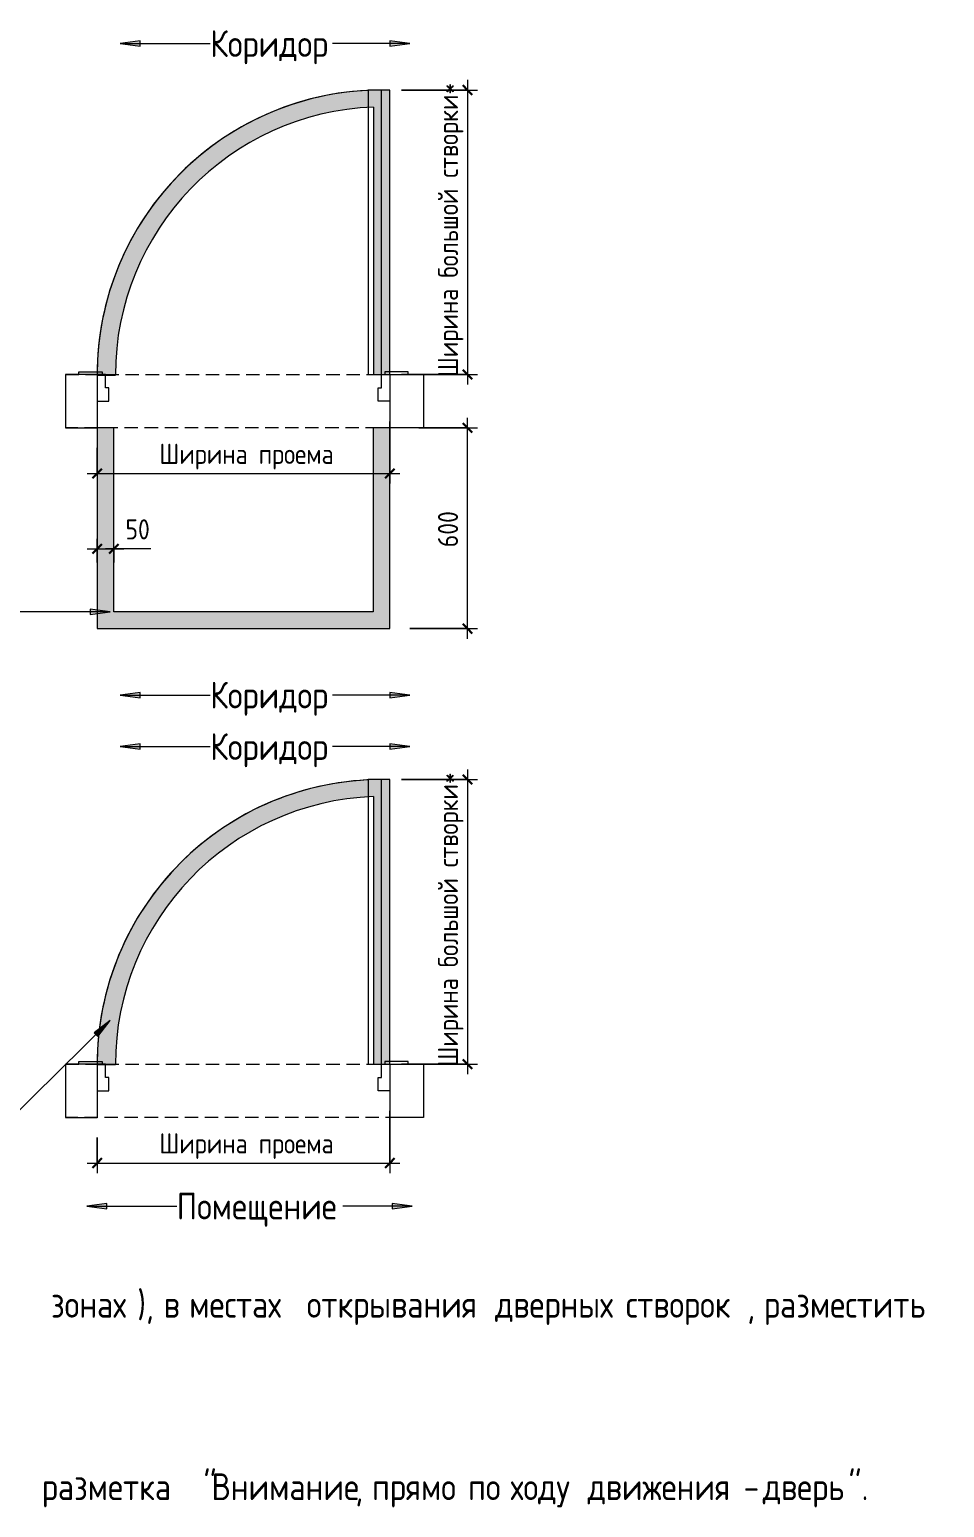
# Model space of a CAD drawing. Header units: millimetres. Extents: x -5368 to 196898, y -8553 to 29000.
# Drawn here: x 194163 to 196898, y 1192 to 5607 of the extents above; entities that cross this region are included whole.
import ezdxf

# ---------------------------------------------------------------- set-up
doc = ezdxf.new("R2010")
doc.units = ezdxf.units.MM
doc.linetypes.add('ADSK_Штрих_ш2 п1', pattern=[60, 40, -20])
for name, color, linetype, lineweight in [('A-ANNO-DIMS', 7, 'Continuous', 9), ('A-ANNO-DIMS-20', 7, 'Continuous', 9), ('A-DETL', 7, 'Continuous', 9), ('A-DETL-3', 7, 'ADSK_Штрих_ш2 п1', 9), ('G-ANNO-TEXT', 7, 'Continuous', 9)]:
    doc.layers.add(name, color=color, linetype=linetype, lineweight=lineweight)
doc.layers.add('A-DETL-GENF-9', color=7, linetype='Continuous', lineweight=9, true_color=0xf2dc97)
doc.styles.add('GOST Common_6', font='GOST_Common.ttf', dxfattribs={"width": 0.9, "height": 60})
doc.styles.add('GOST Common_7', font='GOST_Common.ttf', dxfattribs={"width": 0.9, "height": 80})
doc.dimstyles.new('ADSK_Основной_3_0_окр_', dxfattribs={"dimscale": 304.8, "dimtxt": 60.3429, "dimasz": 0.092782, "dimexe": 0.098425, "dimexo": 0.19685, "dimgap": 0.032808, "dimtad": 1, "dimdec": 0, "dimrnd": 10, "dimdsep": 46, "dimtxsty": 'GOST Common_6', "dimblk1": 'OBLIQUE', "dimblk2": 'OBLIQUE', "dimsah": 1, "dimcen": 0.09, "dimdle": 0.098425, "dimazin": 0, "dimtfac": 1, "dimtdec": 4, "dimtix": 1, "dimtmove": 0, "dimatfit": 3, "dimfxl": 1, "dimtvp": 1, "dimtolj": 1, "dimtzin": 0, "dimlwd": 9, "dimlwe": 9, "dimarcsym": 2})
doc.dimstyles.new('ADSK_Основной_3_0_окр__1', dxfattribs={"dimscale": 304.8, "dimtxt": 60.3429, "dimasz": 0.092782, "dimexe": 0.098425, "dimexo": 0.19685, "dimgap": 0.032808, "dimtad": 1, "dimdec": 0, "dimrnd": 10, "dimdsep": 46, "dimtxsty": 'GOST Common_6', "dimblk1": 'OBLIQUE', "dimblk2": 'OBLIQUE', "dimsah": 1, "dimcen": 0.09, "dimdle": 0.098425, "dimazin": 0, "dimtfac": 1, "dimtdec": 4, "dimtix": 1, "dimtmove": 1, "dimatfit": 3, "dimfxl": 1, "dimtvp": 1, "dimtolj": 1, "dimtzin": 0, "dimlwd": 9, "dimlwe": 9, "dimarcsym": 2})

# ---------------------------------------------------------------- blocks, each defined once
blk = doc.blocks.new('DIMBLOCK59-_Тактильно визуальная напольная разметка')
at = {"layer": 'A-ANNO-DIMS-20', "lineweight": 30}
for p, q in [((195472.2, 5426.6), (195458.1, 5440.7)), ((195472.2, 5426.6), (195486.4, 5412.5)), ((195472.2, 4576.6), (195458.1, 4590.7)), ((195472.2, 4576.6), (195486.4, 4562.4))]:
    blk.add_line(p, q, dxfattribs=at)
at = {"layer": 'A-ANNO-DIMS-20'}
for p, q in [((195472.2, 5456.6), (195472.2, 4546.6)), ((195275.1, 5426.6), (195502.2, 5426.6)), ((195472.2, 5426.6), (195275.1, 5426.6)), ((195275.1, 4576.6), (195502.2, 4576.6)), ((195472.2, 4576.6), (195275.1, 4576.6))]:
    blk.add_line(p, q, dxfattribs=at)
at = {"layer": 'A-ANNO-DIMS-20', "color": 0, "insert": (195383.8, 4569), "char_height": 60, "width": 1038.307, "attachment_point": 1, "rotation": 90, "line_spacing_factor": 1.022761, "style": 'GOST Common_6'}
blk.add_mtext('Ширина большой створки*', dxfattribs=at)
blk = doc.blocks.new('_Oblique')
at = {"color": 0, "linetype": 'ByBlock', "lineweight": -2}
blk.add_line((-0.5, -0.5), (0.5, 0.5), dxfattribs=at)
blk = doc.blocks.new('DIMBLOCK60-_Тактильно визуальная напольная разметка')
at = {"layer": 'A-ANNO-DIMS-20'}
for p, q in [((195240.1, 4436.6), (195240.1, 4251.1)), ((195240.1, 4281.1), (195240.1, 4436.6)), ((194365.1, 4357.5), (194365.1, 4251.1)), ((194365.1, 4281.1), (194365.1, 4357.5)), ((194335.1, 4281.1), (195270.1, 4281.1))]:
    blk.add_line(p, q, dxfattribs=at)
at = {"layer": 'A-ANNO-DIMS-20', "lineweight": 30}
for p, q in [((194365.1, 4281.1), (194379.2, 4295.3)), ((195240.1, 4281.1), (195254.2, 4295.3)), ((194365.1, 4281.1), (194351, 4267)), ((195240.1, 4281.1), (195226, 4267))]:
    blk.add_line(p, q, dxfattribs=at)
at = {"layer": 'A-ANNO-DIMS-20', "color": 0, "insert": (194551, 4369.5), "char_height": 60, "width": 603.838, "attachment_point": 1, "line_spacing_factor": 1.022761, "style": 'GOST Common_6'}
blk.add_mtext('Ширина проема', dxfattribs=at)
blk = doc.blocks.new('DIMBLOCK61-_Тактильно визуальная напольная разметка')
at = {"layer": 'A-ANNO-DIMS-20'}
for p, q in [((194365.1, 4015.6), (194365.1, 4085.7)), ((194415.1, 4015.6), (194415.1, 4085.7)), ((194335.1, 4055.7), (194445.1, 4055.7)), ((194365.1, 4055.7), (194365.1, 4015.6)), ((194439.7, 4055.7), (194390.1, 4055.7)), ((194415.1, 4055.7), (194415.1, 4015.6)), ((194525.4, 4055.7), (194439.7, 4055.7))]:
    blk.add_line(p, q, dxfattribs=at)
at = {"layer": 'A-ANNO-DIMS-20', "lineweight": 30}
for p, q in [((194365.1, 4055.7), (194379.2, 4069.8)), ((194415.1, 4055.7), (194429.2, 4069.8)), ((194365.1, 4055.7), (194351, 4041.5)), ((194415.1, 4055.7), (194401, 4041.5))]:
    blk.add_line(p, q, dxfattribs=at)
at = {"layer": 'A-ANNO-DIMS-20', "color": 0, "insert": (194449.7, 4144.1), "char_height": 60, "width": 90.821, "attachment_point": 1, "line_spacing_factor": 1.022761, "style": 'GOST Common_6'}
blk.add_mtext('50', dxfattribs=at)
blk = doc.blocks.new('DIMBLOCK62-_Тактильно визуальная напольная разметка')
at = {"layer": 'A-ANNO-DIMS-20'}
for p, q in [((195327.1, 4417.5), (195502.2, 4417.5)), ((195472.2, 4417.5), (195327.1, 4417.5)), ((195472.2, 3787.5), (195472.2, 4447.5)), ((195300.1, 3817.5), (195502.2, 3817.5)), ((195472.2, 3817.5), (195300.1, 3817.5))]:
    blk.add_line(p, q, dxfattribs=at)
at = {"layer": 'A-ANNO-DIMS-20', "lineweight": 30}
for p, q in [((195472.2, 4417.5), (195458.1, 4431.6)), ((195472.2, 4417.5), (195486.4, 4403.3)), ((195472.2, 3817.5), (195458.1, 3831.6)), ((195472.2, 3817.5), (195486.4, 3803.3))]:
    blk.add_line(p, q, dxfattribs=at)
at = {"layer": 'A-ANNO-DIMS-20', "color": 0, "insert": (195383.8, 4060.7), "char_height": 60, "width": 136.232, "attachment_point": 1, "rotation": 90, "line_spacing_factor": 1.022761, "style": 'GOST Common_6'}
blk.add_mtext('600', dxfattribs=at)
blk = doc.blocks.new('DIMBLOCK66-_Тактильно визуальная напольная разметка')
at = {"layer": 'A-ANNO-DIMS-20'}
for p, q in [((195275.1, 3366.6), (195502.2, 3366.6)), ((195472.2, 3366.6), (195275.1, 3366.6)), ((195472.2, 3396.6), (195472.2, 2486.6)), ((195275.1, 2516.6), (195502.2, 2516.6)), ((195472.2, 2516.6), (195275.1, 2516.6))]:
    blk.add_line(p, q, dxfattribs=at)
at = {"layer": 'A-ANNO-DIMS-20', "lineweight": 30}
for p, q in [((195472.2, 3366.6), (195458.1, 3380.7)), ((195472.2, 3366.6), (195486.4, 3352.5)), ((195472.2, 2516.6), (195458.1, 2530.7)), ((195472.2, 2516.6), (195486.4, 2502.4))]:
    blk.add_line(p, q, dxfattribs=at)
at = {"layer": 'A-ANNO-DIMS-20', "color": 0, "insert": (195383.8, 2509), "char_height": 60, "width": 1038.307, "attachment_point": 1, "rotation": 90, "line_spacing_factor": 1.022761, "style": 'GOST Common_6'}
blk.add_mtext('Ширина большой створки*', dxfattribs=at)
blk = doc.blocks.new('DIMBLOCK67-_Тактильно визуальная напольная разметка')
at = {"layer": 'A-ANNO-DIMS-20'}
for p, q in [((195240.1, 2376.6), (195240.1, 2191.1)), ((195240.1, 2221.1), (195240.1, 2376.6)), ((194365.1, 2297.5), (194365.1, 2191.1)), ((194365.1, 2221.1), (194365.1, 2297.5)), ((194335.1, 2221.1), (195270.1, 2221.1))]:
    blk.add_line(p, q, dxfattribs=at)
at = {"layer": 'A-ANNO-DIMS-20', "lineweight": 30}
for p, q in [((194365.1, 2221.1), (194351, 2207)), ((194365.1, 2221.1), (194379.2, 2235.3)), ((195240.1, 2221.1), (195226, 2207)), ((195240.1, 2221.1), (195254.2, 2235.3))]:
    blk.add_line(p, q, dxfattribs=at)
at = {"layer": 'A-ANNO-DIMS-20', "color": 0, "insert": (194551, 2309.5), "char_height": 60, "width": 603.838, "attachment_point": 1, "line_spacing_factor": 1.022761, "style": 'GOST Common_6'}
blk.add_mtext('Ширина проема', dxfattribs=at)

msp = doc.modelspace()

# ---------------------------------------------------------------- hatches: boundary and pattern name
at = {"layer": 'A-DETL-GENF-9'}
for points in [[(194365.1, 4575.1), (194419.6, 4575.1), (194421, 4622.4), (194425.2, 4669.4), (194432.1, 4716.2), (194441.8, 4762.4), (194454.2, 4808), (194469.2, 4852.8), (194486.9, 4896.6), (194507.1, 4939.3), (194529.8, 4980.8), (194555, 5020.8), (194582.4, 5059.3), (194612, 5096), (194643.8, 5131), (194677.6, 5164.1), (194713.2, 5195.1), (194750.6, 5223.9), (194789.7, 5250.5), (194830.3, 5274.8), (194872.2, 5296.6), (194915.3, 5315.9), (194959.5, 5332.6), (195004.6, 5346.7), (195050.4, 5358.1), (195096.9, 5366.8), (195143.7, 5372.7), (195190.9, 5375.8), (195190.9, 4576.6), (195240.1, 4576.6), (195240.1, 5426.6), (195215.1, 5426.6), (195163.6, 5425), (195112.5, 5420.4), (195061.7, 5412.6), (195011.5, 5401.8), (194962, 5388), (194913.4, 5371.2), (194865.9, 5351.5), (194819.7, 5329), (194774.9, 5303.7), (194731.8, 5275.8), (194690.4, 5245.3), (194650.9, 5212.4), (194613.5, 5177.1), (194578.3, 5139.7), (194545.5, 5100.1), (194515.1, 5058.7), (194487.2, 5015.5), (194462, 4970.7), (194439.6, 4924.5), (194419.9, 4877), (194403.2, 4828.3), (194389.5, 4778.8), (194378.8, 4728.5), (194371.1, 4677.7), (194366.6, 4626.6)], [(194892.9, 3817.5), (195240.1, 3817.5), (195240.1, 4417.5), (195190.1, 4417.5), (195190.1, 3867.5), (194415.1, 3867.5), (194415.1, 4417.5), (194365.1, 4417.5), (194365.1, 3817.5)], [(194365.1, 2515.1), (194419.6, 2515.1), (194421, 2562.4), (194425.2, 2609.4), (194432.1, 2656.2), (194441.8, 2702.4), (194454.2, 2748), (194469.2, 2792.8), (194486.9, 2836.6), (194507.1, 2879.3), (194529.8, 2920.8), (194555, 2960.8), (194582.4, 2999.3), (194612, 3036), (194643.8, 3071), (194677.6, 3104.1), (194713.2, 3135.1), (194750.6, 3163.9), (194789.7, 3190.5), (194830.3, 3214.8), (194872.2, 3236.6), (194915.3, 3255.9), (194959.5, 3272.6), (195004.6, 3286.7), (195050.4, 3298.1), (195096.9, 3306.8), (195143.7, 3312.7), (195190.9, 3315.8), (195190.9, 2516.6), (195240.1, 2516.6), (195240.1, 3366.6), (195215.1, 3366.6), (195163.6, 3365), (195112.5, 3360.4), (195061.7, 3352.6), (195011.5, 3341.8), (194962, 3328), (194913.4, 3311.2), (194865.9, 3291.5), (194819.7, 3269), (194774.9, 3243.7), (194731.8, 3215.8), (194690.4, 3185.3), (194650.9, 3152.4), (194613.5, 3117.1), (194578.3, 3079.7), (194545.5, 3040.1), (194515.1, 2998.7), (194487.2, 2955.5), (194462, 2910.7), (194439.6, 2864.5), (194419.9, 2817), (194403.2, 2768.3), (194389.5, 2718.8), (194378.8, 2668.5), (194371.1, 2617.7), (194366.6, 2566.6)]]:
    msp.add_hatch(color=256, dxfattribs=at).paths.add_polyline_path(points)
at = {"layer": 'G-ANNO-TEXT'}
for points in [[(194434, 5565.4), (194494, 5557.5), (194494, 5573.3)], [(195299.5, 5565.4), (195239.5, 5573.3), (195239.5, 5557.5)], [(194404, 3867.5), (194344, 3875.4), (194344, 3859.6)], [(194434, 3619.1), (194494, 3611.2), (194494, 3627)], [(195299.5, 3619.1), (195239.5, 3627), (195239.5, 3611.2)], [(194434, 3465.1), (194494, 3457.2), (194494, 3473)], [(195299.5, 3465.1), (195239.5, 3473), (195239.5, 3457.2)], [(194404, 2647), (194355.8, 2610.4), (194366.9, 2599.2)], [(194334, 2092.4), (194394, 2084.5), (194394, 2100.3)], [(195307.1, 2092.4), (195247.1, 2100.3), (195247.1, 2084.5)]]:
    msp.add_hatch(color=256, dxfattribs=at).paths.add_polyline_path(points)

# ---------------------------------------------------------------- linework, layer by layer
at = {"layer": 'A-DETL'}
for p, q in [((195175.1, 5426.6), (195175.1, 4576.6)), ((195215.1, 5426.6), (195175.1, 5426.6)), ((195240.1, 5426.6), (195215.1, 5426.6)), ((195215.1, 4576.6), (195215.1, 5426.6)), ((195240.1, 4576.6), (195240.1, 5426.6)), ((195190.9, 5375.8), (195190.9, 4576.6)), ((194365.1, 4576.6), (194270.1, 4576.6)), ((194270.1, 4576.6), (194270.1, 4417.5)), ((194310.4, 4584.6), (194380.1, 4584.6)), ((194310.4, 4576.6), (194310.4, 4584.6)), ((194380.1, 4576.6), (194310.4, 4576.6)), ((194365.1, 4576.6), (194365.1, 4496.6)), ((194390.1, 4576.6), (194365.1, 4576.6)), ((194365.1, 4576.6), (194365.1, 4417.5)), ((194365.1, 4575.1), (194419.6, 4575.1)), ((194380.1, 4584.6), (194380.1, 4576.6)), ((194390.1, 4536.6), (194390.1, 4576.6)), ((194390.1, 4576.6), (194430.1, 4576.6)), ((195175.1, 4576.6), (195215.1, 4576.6)), ((195190.9, 4576.6), (195240.1, 4576.6)), ((195215.1, 4536.6), (195215.1, 4576.6)), ((195215.1, 4576.6), (195240.1, 4576.6)), ((195294.8, 4584.6), (195225.1, 4584.6)), ((195225.1, 4584.6), (195225.1, 4576.6)), ((195225.1, 4576.6), (195294.8, 4576.6)), ((195240.1, 4576.6), (195240.1, 4496.6)), ((195240.1, 4576.6), (195340.1, 4576.6)), ((195240.1, 4576.6), (195240.1, 4417.5)), ((195294.8, 4576.6), (195294.8, 4584.6)), ((195340.1, 4576.6), (195340.1, 4417.5)), ((194400.1, 4536.6), (194390.1, 4536.6)), ((194400.1, 4496.6), (194400.1, 4536.6)), ((195205.1, 4496.6), (195205.1, 4536.6)), ((195205.1, 4536.6), (195215.1, 4536.6)), ((194365.1, 4496.6), (194400.1, 4496.6)), ((195240.1, 4496.6), (195205.1, 4496.6)), ((194270.1, 4417.5), (194365.1, 4417.5)), ((194415.1, 4417.5), (194365.1, 4417.5)), ((194365.1, 4417.5), (194365.1, 3817.5)), ((194415.1, 3867.5), (194415.1, 4417.5)), ((195240.1, 4417.5), (195190.1, 4417.5)), ((195190.1, 4417.5), (195190.1, 3867.5)), ((195240.1, 3817.5), (195240.1, 4417.5)), ((195340.1, 4417.5), (195240.1, 4417.5)), ((195190.1, 3867.5), (194415.1, 3867.5)), ((194365.1, 3817.5), (195240.1, 3817.5)), ((195175.1, 3366.6), (195175.1, 2516.6)), ((195215.1, 3366.6), (195175.1, 3366.6)), ((195240.1, 3366.6), (195215.1, 3366.6)), ((195215.1, 2516.6), (195215.1, 3366.6)), ((195240.1, 2516.6), (195240.1, 3366.6)), ((195190.9, 3315.8), (195190.9, 2516.6)), ((194310.4, 2524.6), (194380.1, 2524.6)), ((194310.4, 2516.6), (194310.4, 2524.6)), ((194380.1, 2524.6), (194380.1, 2516.6)), ((195294.8, 2524.6), (195225.1, 2524.6)), ((195225.1, 2524.6), (195225.1, 2516.6)), ((195294.8, 2516.6), (195294.8, 2524.6)), ((194365.1, 2516.6), (194270.1, 2516.6)), ((194270.1, 2516.6), (194270.1, 2357.5)), ((194380.1, 2516.6), (194310.4, 2516.6)), ((194365.1, 2516.6), (194365.1, 2436.6)), ((194390.1, 2516.6), (194365.1, 2516.6)), ((194365.1, 2516.6), (194365.1, 2357.5)), ((194365.1, 2515.1), (194419.6, 2515.1)), ((194390.1, 2476.6), (194390.1, 2516.6)), ((194390.1, 2516.6), (194430.1, 2516.6)), ((194400.1, 2476.6), (194390.1, 2476.6)), ((194400.1, 2436.6), (194400.1, 2476.6)), ((195175.1, 2516.6), (195215.1, 2516.6)), ((195190.9, 2516.6), (195240.1, 2516.6)), ((195205.1, 2436.6), (195205.1, 2476.6)), ((195205.1, 2476.6), (195215.1, 2476.6)), ((195215.1, 2476.6), (195215.1, 2516.6)), ((195215.1, 2516.6), (195240.1, 2516.6)), ((195225.1, 2516.6), (195294.8, 2516.6)), ((195240.1, 2516.6), (195240.1, 2436.6)), ((195240.1, 2516.6), (195340.1, 2516.6)), ((195240.1, 2516.6), (195240.1, 2357.5)), ((195340.1, 2516.6), (195340.1, 2357.5)), ((194365.1, 2436.6), (194400.1, 2436.6)), ((195240.1, 2436.6), (195205.1, 2436.6)), ((194270.1, 2357.5), (194365.1, 2357.5)), ((195340.1, 2357.5), (195240.1, 2357.5))]:
    msp.add_line(p, q, dxfattribs=at)
for centre, radius, start, end in [((195215.1, 4576.6), 850, 90, 180.098), ((195215.1, 4576.6), 850, 90, 180), ((195220.9, 4575.1), 801.3, 92.1427, 180), ((195215.1, 2516.6), 850, 90, 180.098), ((195215.1, 2516.6), 850, 90, 180), ((195220.9, 2515.1), 801.3, 92.1427, 180)]:
    msp.add_arc(centre, radius, start, end, dxfattribs=at)
at = {"layer": 'A-DETL-3'}
for p, q in [((194270.1, 4576.6), (195294.8, 4576.6)), ((195267.1, 4417.5), (194270.1, 4417.5)), ((194270.1, 2516.6), (195294.8, 2516.6)), ((195267.1, 2357.5), (194270.1, 2357.5))]:
    msp.add_line(p, q, dxfattribs=at)
at = {"layer": 'G-ANNO-TEXT'}
for p, q in [((194494, 5573.3), (194434, 5565.4)), ((194434, 5565.4), (194494, 5557.5)), ((194434, 5565.4), (194703, 5565.4)), ((194494, 5557.5), (194494, 5573.3)), ((195069.7, 5565.4), (195068.5, 5565.4)), ((195299.5, 5565.4), (195069.7, 5565.4)), ((195299.5, 5565.4), (195239.5, 5573.3)), ((195239.5, 5573.3), (195239.5, 5557.5)), ((195239.5, 5557.5), (195299.5, 5565.4)), ((194404, 3867.5), (194093.8, 3867.5)), ((194404, 3867.5), (194344, 3875.4)), ((194344, 3875.4), (194344, 3859.6)), ((194344, 3859.6), (194404, 3867.5)), ((194494, 3627), (194434, 3619.1)), ((194494, 3611.2), (194494, 3627)), ((195299.5, 3619.1), (195239.5, 3627)), ((195239.5, 3627), (195239.5, 3611.2)), ((194434, 3619.1), (194494, 3611.2)), ((194434, 3619.1), (194703, 3619.1)), ((195069.7, 3619.1), (195068.5, 3619.1)), ((195299.5, 3619.1), (195069.7, 3619.1)), ((195239.5, 3611.2), (195299.5, 3619.1)), ((194494, 3473), (194434, 3465.1)), ((194434, 3465.1), (194494, 3457.2)), ((194434, 3465.1), (194703, 3465.1)), ((194494, 3457.2), (194494, 3473)), ((195069.7, 3465.1), (195068.5, 3465.1)), ((195299.5, 3465.1), (195069.7, 3465.1)), ((195299.5, 3465.1), (195239.5, 3473)), ((195239.5, 3473), (195239.5, 3457.2)), ((195239.5, 3457.2), (195299.5, 3465.1)), ((194404, 2647), (194093.8, 2340.8)), ((194404, 2647), (194355.8, 2610.4)), ((194355.8, 2610.4), (194366.9, 2599.2)), ((194366.9, 2599.2), (194404, 2647)), ((194394, 2100.3), (194334, 2092.4)), ((194334, 2092.4), (194394, 2084.5)), ((194334, 2092.4), (194603, 2092.4)), ((194394, 2084.5), (194394, 2100.3)), ((195100.7, 2092.4), (195099.5, 2092.4)), ((195307.1, 2092.4), (195100.7, 2092.4)), ((195307.1, 2092.4), (195247.1, 2100.3)), ((195247.1, 2100.3), (195247.1, 2084.5)), ((195247.1, 2084.5), (195307.1, 2092.4))]:
    msp.add_line(p, q, dxfattribs=at)

# ---------------------------------------------------------------- texts
at = {"layer": 'G-ANNO-TEXT', "char_height": 80, "attachment_point": 1, "style": 'GOST Common_7'}
for s, insert, width in [('Коридор', (194703, 5605.4), 443.013), ('Коридор', (194703, 3659.1), 443.013), ('Коридор', (194703, 3505.1), 443.013), ('Помещение', (194603, 2132.4), 601.747), ('\\fGOST Common|b0|i0|c204|p34|;\\W.9; ', (194202.1, 1838.9), 30.304), ('зонах', (194227.1, 1838.9), 313.139), ('), ', (194485.5, 1838.9), 95.24), ('\\fGOST Common|b0|i0|c204|p34|;\\W.9;в', (194564.1, 1838.9), 62.051), ('\\fGOST Common|b0|i0|c204|p34|;\\W.9; ', (194615.3, 1838.9), 30.304), ('местах', (194640.3, 1838.9), 395.392), ('\\fGOST Common|b0|i0|c204|p34|;\\W.9; ', (194966.5, 1838.9), 30.304), ('открывания', (194991.5, 1838.9), 652.253), ('\\fGOST Common|b0|i0|c204|p34|;\\W.9; ', (195529.7, 1838.9), 30.304), ('дверных', (195554.7, 1838.9), 443.013), ('\\fGOST Common|b0|i0|c204|p34|;\\W.9; ', (195920.2, 1838.9), 30.304), ('створок', (195945.2, 1838.9), 440.126), ('разместить', (196358.3, 1838.9), 653.696), ('\\fGOST Common|b0|i0|c204|p34|;\\W.9; ', (196897.7, 1838.9), 30.304), (', ', (196308.3, 1838.9), 60.608), ('\\fGOST Common|b0|i0|c204|p34|;\\W.9; ', (194174.7, 1293.9), 30.304), ('разметка', (194199.7, 1293.9), 532.481), (' "', (194639.1, 1293.9), 82.253), ('Внимание', (194706.9, 1293.9), 520.937), ('\\fGOST Common|b0|i0|c204|p34|;\\W.9; ', (195448.7, 1293.9), 30.304), ('\\fGOST Common|b0|i0|c204|p34|;\\W.9; ', (195576.1, 1293.9), 30.304), ('\\fGOST Common|b0|i0|c204|p34|;\\W.9; ', (195805.9, 1293.9), 30.304), ('". ', (196610.7, 1293.9), 108.228), ('прямо', (195186.8, 1293.9), 317.468), ('по', (195473.7, 1293.9), 124.101), ('ходу', (195601.1, 1293.9), 248.202), ('движения', (195830.9, 1293.9), 512.278), (' - ', (196253.6, 1293.9), 122.658), ('дверь', (196354.8, 1293.9), 310.253), (', ', (195136.8, 1293.9), 60.608)]:
    msp.add_mtext(s, dxfattribs=dict(at, insert=insert, width=width))

# ---------------------------------------------------------------- dimensions: what is measured, and where the dimension line sits
at = {"layer": 'A-ANNO-DIMS'}
for base, p1, p2, picture, middle in [((195472.2, 4576.6), (195215.1, 5426.6), (195215.1, 4576.6), 'DIMBLOCK59-_Тактильно визуальная напольная разметка', (195423.2, 5001.6)), ((195472.2, 2516.6), (195215.1, 3366.6), (195215.1, 2516.6), 'DIMBLOCK66-_Тактильно визуальная напольная разметка', (195423.2, 2941.6))]:
    dim = msp.add_linear_dim(base=base, p1=p1, p2=p2, angle=90, text='Ширина большой створки*', dimstyle='ADSK_Основной_3_0_окр_', override={"dimpost": '<>', "dimfxl": 850.009113}, dxfattribs=at)
    dim.commit()
    dim.dimension.update_dxf_attribs({"geometry": picture, "text_midpoint": middle})
for base, p1, p2, picture, middle in [((195240.1, 4281.1), (194365.1, 4417.5), (195240.1, 4496.6), 'DIMBLOCK60-_Тактильно визуальная напольная разметка', (194802.6, 4330.1)), ((195240.1, 2221.1), (194365.1, 2357.5), (195240.1, 2436.6), 'DIMBLOCK67-_Тактильно визуальная напольная разметка', (194802.6, 2270.1))]:
    dim = msp.add_linear_dim(base=base, p1=p1, p2=p2, text='Ширина проема', dimstyle='ADSK_Основной_3_0_окр_', override={"dimpost": '<>', "dimfxl": 878.568354}, dxfattribs=at)
    dim.commit()
    dim.dimension.update_dxf_attribs({"geometry": picture, "text_midpoint": middle})
dim = msp.add_linear_dim(base=(195472.2, 4417.5), p1=(195240.1, 3817.5), p2=(195267.1, 4417.5), angle=90, dimstyle='ADSK_Основной_3_0_окр_', override={"dimpost": '<>', "dimfxl": 600.60729}, dxfattribs=at)
dim.commit()
dim.dimension.update_dxf_attribs({"geometry": 'DIMBLOCK62-_Тактильно визуальная напольная разметка', "text_midpoint": (195432.2, 4117.5)})
dim = msp.add_linear_dim(base=(194415.1, 4055.7), p1=(194365.1, 4075.6), p2=(194415.1, 4075.6), dimstyle='ADSK_Основной_3_0_окр__1', override={"dimpost": '<>', "dimfxl": 50}, dxfattribs=at)
dim.commit()
dim.dimension.update_dxf_attribs({"geometry": 'DIMBLOCK61-_Тактильно визуальная напольная разметка', "text_midpoint": (194495.1, 4104.1), "dimtype": 160})

doc.saveas('drawing.dxf')
